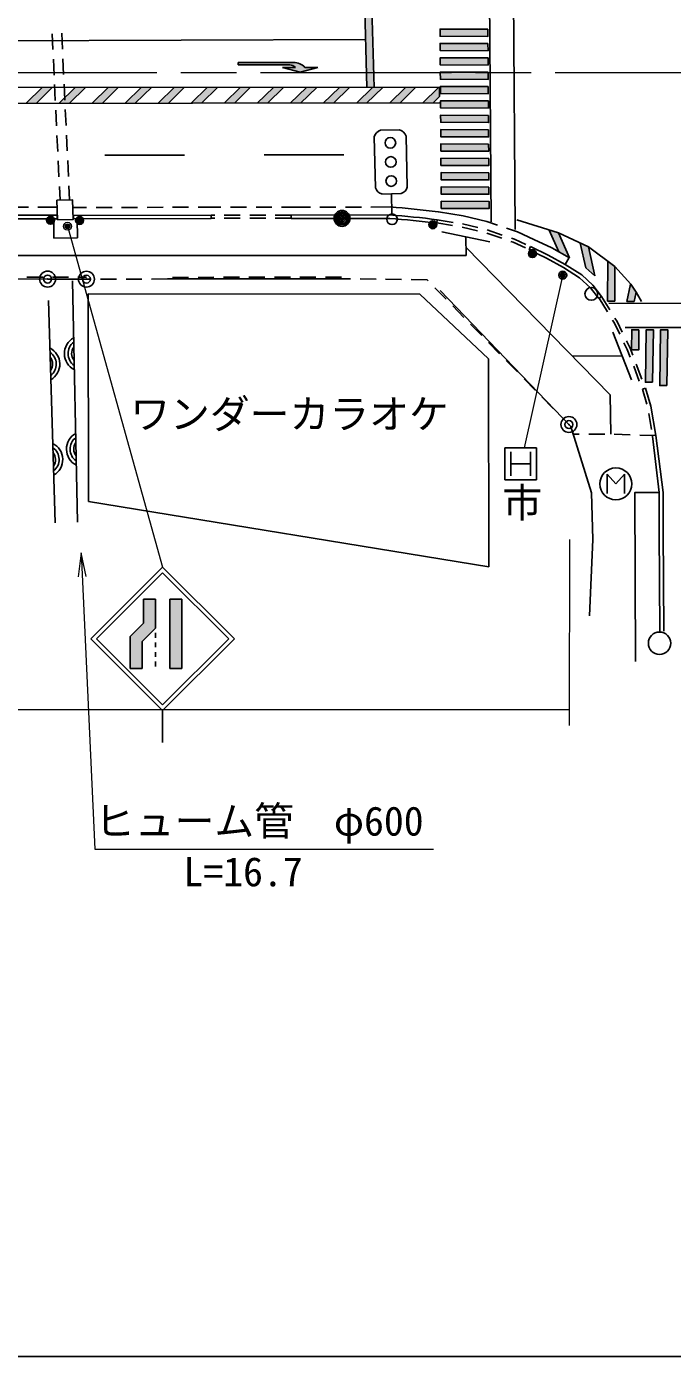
# Model space of a CAD drawing. Units: millimetres at full size, sheet at 1:1000; details may follow other scales. Extents: x 40000 to 680000, y 20000 to 380000.
# Drawn here: x 483453 to 523992, y 205000 to 288506 of the extents above; entities that cross this region are included whole.
import ezdxf
from ezdxf.enums import TextEntityAlignment as Align

# ---------------------------------------------------------------- set-up
doc = ezdxf.new("R2010")
doc.units = ezdxf.units.MM
doc.header["$LTSCALE"] = 1000
doc.header["$PDMODE"] = 32
doc.header["$PDSIZE"] = 500
doc.linetypes.add('CHAIN', pattern=[18.5, 12, -1.5, 3.5, -1.5])
for name, color, linetype, lineweight in [('M-BGD', 7, 'Continuous', 25), ('M-BGD-EXST', 7, 'Continuous', 25), ('M-BMK', 2, 'CHAIN', 13), ('M-BMK-HTXT', 7, 'Continuous', 13), ('M-STR-HTXT', 7, 'Continuous', 13), ('M-STR-STRC', 7, 'Continuous', 25), ('M-TTL-BAND', 7, 'Continuous', 25)]:
    doc.layers.add(name, color=color, linetype=linetype, lineweight=lineweight)
doc.styles.add('ＭＳ ゴシック', font='')
doc.styles.get('ＭＳ ゴシック').set_extended_font_data('MS Gothic')

# ---------------------------------------------------------------- blocks, each defined once
blk = doc.blocks.new('open_arrow')
at = {"color": 0, "linetype": 'Continuous', "lineweight": -2}
blk.add_lwpolyline([(7.5, 1.25), (0, 0), (7.5, -1.25)], dxfattribs=at)

msp = doc.modelspace()

# ---------------------------------------------------------------- hatches: boundary and pattern name
at = {"layer": 'M-STR-STRC'}
for points in [[(505162, 284689), (505267, 284689), (505006, 294080), (504556, 294067), (504642, 290974), (504816, 284690)], [(512412, 287891), (512409, 288341), (509406, 288352), (509409, 287902)], [(512418, 286990), (512415, 287440), (509412, 287451), (509415, 287001)], [(512424, 286089), (512421, 286539), (509418, 286549), (509421, 286099)], [(501725, 285947), (500925, 285947, 0.20151), (500211, 286247), (496725, 286245), (496725, 286095), (499968, 286097, -0.20151), (500325, 285947), (499525, 285946), (500626, 285647)], [(512430, 285188), (512427, 285638), (509424, 285648), (509427, 285198)], [(485089, 284698), (484446, 284698), (483409, 283682), (484053, 283683)], [(485484, 283684), (486518, 284697), (487161, 284697), (486127, 283685)], [(489232, 284696), (488589, 284696), (487558, 283686), (488202, 283687)], [(490277, 283689), (491304, 284695), (490661, 284695), (489633, 283689)], [(493375, 284694), (492732, 284694), (491707, 283691), (492351, 283691)], [(495447, 284693), (494804, 284694), (493782, 283693), (494426, 283693)], [(497518, 284693), (496876, 284693), (495857, 283695), (496500, 283696)], [(499590, 284692), (498947, 284692), (497931, 283697), (498575, 283698)], [(500650, 283700), (501662, 284691), (501019, 284691), (500006, 283699)], [(502724, 283702), (503733, 284690), (503090, 284690), (502080, 283701)], [(505805, 284689), (505267, 284689), (505162, 284689), (504155, 283703), (504799, 283704)], [(507876, 284688), (507233, 284689), (506230, 283706), (506873, 283706)], [(509372, 284124), (509363, 284688), (509305, 284688), (508304, 283708), (508948, 283708)], [(512436, 284287), (512433, 284737), (509431, 284747), (509434, 284297)], [(512443, 283386), (512440, 283836), (509437, 283846), (509440, 283396)], [(512449, 282484), (512446, 282934), (509443, 282945), (509446, 282495)], [(512455, 281583), (512452, 282033), (509449, 282044), (509452, 281594)], [(512461, 280682), (512458, 281132), (509455, 281143), (509458, 280693)], [(512467, 279781), (512464, 280231), (509461, 280241), (509464, 279791)], [(512473, 278880), (512470, 279330), (509467, 279340), (509470, 278890)], [(512479, 277979), (512476, 278429), (509473, 278439), (509476, 277989)], [(512485, 277078), (512482, 277528), (509479, 277538), (509482, 277088)], [(517515, 273999), (517526, 273992), (516838, 275550), (516267, 275729), (516873, 274357)], [(519121, 272859), (518722, 274672), (518208, 274911), (518553, 273348)], [(520376, 271259), (520383, 273450), (519934, 273780), (519926, 271266)], [(521600, 271241), (521721, 271830), (521374, 272324), (521365, 272334), (521142, 271248)], [(521876, 268203), (521895, 269467), (521445, 269467), (521426, 268203)], [(522748, 266172), (522798, 269466), (522348, 269466), (522298, 266173)], [(523648, 265963), (523700, 269465), (523250, 269466), (523198, 265964)], [(490784, 251043), (490784, 252554), (491534, 252554), (491534, 251232), (491534, 251032), (491534, 250732), (490701, 249899), (490701, 248191), (489951, 248191), (489951, 250210)], [(492451, 252554), (493201, 252554), (493201, 248191), (492451, 248191)]]:
    msp.add_hatch(color=256, dxfattribs=at).paths.add_polyline_path(points)

# ---------------------------------------------------------------- linework, layer by layer
at = {"layer": 'M-BGD'}
for p, q in [((485057, 288062), (485104, 287063)), ((485656, 288091), (485703, 287092)), ((485132, 286464), (485179, 285465)), ((485732, 286492), (485779, 285493)), ((485208, 284865), (485255, 283866)), ((485807, 284894), (485854, 283895)), ((485283, 283267), (485330, 282268)), ((485882, 283296), (485929, 282297)), ((485358, 281669), (485405, 280670)), ((485958, 281698), (486005, 280699)), ((485434, 280071), (485481, 279072)), ((486033, 280099), (486080, 279101)), ((485509, 278472), (485550, 277603)), ((486108, 278501), (486150, 277618)), ((485376, 276663), (480754, 276665)), ((485376, 276443), (480754, 276445)), ((483565, 277164), (482565, 277164)), ((485376, 277163), (484165, 277164)), ((485172, 275223), (485157, 276443)), ((485376, 276663), (485376, 276443)), ((487220, 277147), (486395, 277145)), ((495047, 276667), (486396, 276645)), ((486396, 276645), (486397, 276425)), ((495047, 276447), (486397, 276425)), ((486650, 275241), (486636, 276425)), ((488820, 277151), (487820, 277148)), ((490420, 277155), (489420, 277152)), ((492020, 277159), (491020, 277156)), ((493620, 277163), (492620, 277161)), ((495045, 277167), (494220, 277165)), ((495655, 277167), (495046, 277167)), ((495047, 276667), (495047, 276447)), ((495265, 276667), (495047, 276667)), ((495265, 276467), (495047, 276467)), ((496865, 276667), (495865, 276667)), ((496865, 276467), (495865, 276467)), ((497255, 277167), (496255, 277167)), ((498465, 276667), (497465, 276667)), ((498465, 276467), (497465, 276467)), ((498855, 277168), (497855, 277167)), ((500065, 276668), (499065, 276668)), ((500065, 276468), (499065, 276468)), ((500064, 277168), (499455, 277168)), ((500064, 277168), (501269, 277170)), ((500065, 276668), (506255, 276678)), ((500065, 276668), (500065, 276448)), ((500065, 276448), (506247, 276458)), ((501869, 277171), (502869, 277172)), ((503469, 277173), (504469, 277175)), ((505069, 277176), (506273, 277178)), ((509316, 276870), (510860, 276615)), ((510860, 276615), (512345, 276269)), ((509235, 276377), (509207, 276159)), ((509209, 276178), (510196, 276015)), ((509235, 276377), (510221, 276214)), ((509523, 275612), (512528, 274999)), ((510787, 275913), (511761, 275686)), ((510813, 276113), (511786, 275886)), ((512345, 276269), (513018, 276042)), ((512366, 275734), (513314, 275415)), ((513586, 275851), (514259, 275624)), ((514259, 275624), (515298, 275146)), ((486650, 275241), (485172, 275223)), ((512340, 275532), (513288, 275212)), ((513856, 275021), (514000, 274972)), ((513883, 275223), (514074, 275158)), ((514000, 274972), (514771, 274618)), ((514074, 275158), (514799, 274825)), ((515298, 275146), (515304, 275143)), ((515304, 275143), (516425, 274608)), ((515089, 274691), (514994, 274493)), ((516425, 274608), (517526, 273992)), ((517515, 273999), (517271, 273562)), ((483473, 272772), (484473, 272771)), ((485073, 272771), (486073, 272769)), ((486328, 272544), (486653, 257384)), ((486673, 272768), (487211, 272767)), ((487496, 272647), (487211, 272647)), ((489096, 272651), (488096, 272649)), ((490696, 272654), (489696, 272652)), ((492296, 272658), (491296, 272655)), ((503213, 272675), (492296, 272658)), ((493613, 272760), (492613, 272758)), ((495213, 272762), (494213, 272761)), ((496813, 272765), (495813, 272763)), ((498413, 272768), (497413, 272766)), ((500013, 272770), (499013, 272768)), ((501613, 272773), (500613, 272771)), ((503213, 272775), (502213, 272774)), ((503791, 272668), (503213, 272675)), ((505391, 272650), (504391, 272661)), ((506991, 272631), (505991, 272642)), ((508590, 272612), (507591, 272623)), ((508666, 272534), (508590, 272612)), ((509786, 271391), (509086, 272106)), ((519546, 271567), (519373, 271432)), ((519388, 271443), (519911, 270591)), ((519546, 271567), (520070, 270715)), ((485241, 257354), (484820, 271306)), ((510906, 270248), (510206, 270963)), ((512025, 269105), (511326, 269820)), ((520225, 270080), (520348, 269881)), ((520348, 269881), (520686, 269193)), ((520384, 270204), (520523, 269978)), ((520523, 269978), (520848, 269319)), ((520246, 269322), (521425, 266331)), ((513145, 267962), (512445, 268677)), ((520952, 268655), (521162, 268228)), ((521113, 268780), (521346, 268308)), ((521162, 268228), (521348, 267738)), ((521346, 268308), (521514, 267866)), ((514265, 266819), (513565, 267534)), ((517714, 267810), (520837, 267822)), ((521727, 267305), (522083, 266370)), ((515384, 265676), (514684, 266391)), ((521562, 267178), (521917, 266243)), ((522107, 265745), (522395, 264788)), ((522299, 265803), (522112, 265732)), ((522296, 265809), (522299, 265803)), ((516504, 264533), (515804, 265248)), ((517624, 263390), (516924, 264105)), ((522515, 264201), (522679, 263214)), ((517759, 262915), (517624, 263390)), ((518147, 262915), (517759, 262915)), ((519747, 262912), (518747, 262914)), ((521347, 262875), (520347, 262904)), ((522946, 262829), (521946, 262858)), ((522946, 262829), (523411, 259257)), ((513469, 260052), (513469, 262052)), ((513469, 262052), (515469, 262052)), ((513844, 261802), (513844, 260302)), ((515094, 261802), (515094, 260302)), ((515469, 262052), (515469, 260052)), ((513844, 261052), (515094, 261052)), ((515469, 260052), (513469, 260052)), ((487328, 258681), (512467, 254589))]:
    msp.add_line(p, q, dxfattribs=at)
msp.add_lwpolyline([(485389, 276363), (485358, 277598), (486342, 277623), (486374, 276388)], close=True, dxfattribs=at)
for points in [[(387084, 274122), (511043, 274134), (511024, 275306)], [(511034, 274649), (520089, 265378), (520119, 262906)], [(514994, 274493), (516094, 273968), (517164, 273370)], [(515089, 274691), (516195, 274163), (517271, 273562)], [(517154, 273376), (518167, 272740), (518842, 272112), (519373, 271432)], [(517271, 273562), (518301, 272915), (519005, 272261), (519546, 271567)], [(456273, 272659), (484772, 272651), (487211, 272647)], [(487328, 258681), (487327, 271722), (508138, 271707)], [(518922, 259238), (517624, 263390), (509420, 271937)], [(522299, 265803), (522641, 264662), (522946, 262829)], [(522749, 262796), (523161, 259259), (523169, 256870), (523196, 250538)], [(518791, 251513), (519003, 256296), (518922, 259238)], [(523161, 259259), (521631, 259245), (521679, 248645)], [(523411, 259257), (523419, 256871), (523446, 250539)]]:
    msp.add_lwpolyline(points, dxfattribs=at)
for centre, radius in [((503254, 276463), 500), ((503254, 276463), 409), ((503254, 276463), 318), ((503254, 276463), 227), ((503254, 276463), 136), ((503254, 276463), 45.5), ((484772, 272651), 500), ((487211, 272647), 500), ((517498, 263518), 500), ((523185, 249784), 700)]:
    msp.add_circle(centre, radius, dxfattribs=at)
for centre, radius, start, end in [((501954, 219222), 57397, 82.74016, 85.71012), ((501954, 219222), 57617, 82.74016, 85.7185), ((501954, 219222), 58117, 82.74016, 85.73737), ((486959, 267975), 1133, 119.29867, 243.1537), ((484407, 267312), 1133, 299.80172, 63.65675), ((484407, 267312), 907, 307.76112, 55.69736), ((486959, 267975), 907, 127.25807, 235.19431), ((486959, 267975), 680, 142.88344, 219.56894), ((484407, 267312), 680, 323.38649, 40.07199), ((484588, 261315), 1133, 299.80172, 63.65675), ((487088, 261976), 1133, 119.29867, 243.1537), ((487088, 261976), 907, 127.25807, 235.19431), ((487088, 261976), 680, 142.88344, 219.56894), ((484588, 261315), 907, 307.76112, 55.69736), ((484588, 261315), 680, 323.38649, 40.07199)]:
    msp.add_arc(centre, radius, start, end, dxfattribs=at)
for p in [(484772, 272651), (487211, 272647), (517498, 263518)]:
    msp.add_point(p, dxfattribs=at)
at = {"layer": 'M-BGD-EXST'}
for p, q in [((519894, 259191), (519894, 260391)), ((519894, 260391), (520444, 259791)), ((520444, 259791), (520994, 260391)), ((520994, 260391), (520994, 259191))]:
    msp.add_line(p, q, dxfattribs=at)
msp.add_circle((520444, 259791), 1000, dxfattribs=at)
at = {"layer": 'M-BMK'}
msp.add_line((350133, 285651), (570219, 285618), dxfattribs=at)
at = {"layer": 'M-STR-HTXT'}
for p, q in [((486062, 275824), (491993, 254555)), ((517073, 272752), (514690, 262046)), ((517524, 256296), (517522, 244626)), ((384529, 245646), (517522, 245626))]:
    msp.add_line(p, q, dxfattribs=at)
msp.add_lwpolyline([(486873, 255454), (487739, 236854), (508989, 236854)], dxfattribs=at)
for radius in [150, 120, 90, 60, 30, 20]:
    msp.add_circle((486021, 275969), radius, dxfattribs=at)
msp.add_point((486021, 275969), dxfattribs=at)
at = {"layer": 'M-STR-STRC'}
for p, q in [((514118, 275756), (513975, 296777)), ((512620, 276239), (512474, 295957)), ((504556, 294067), (504817, 284677)), ((505006, 294080), (505267, 284689)), ((478351, 287593), (504724, 287704)), ((500211, 286247), (496725, 286245)), ((496725, 286095), (496725, 286245)), ((499968, 286097), (496725, 286095)), ((500325, 285947), (499525, 285946)), ((499525, 285946), (500626, 285647)), ((500626, 285647), (501725, 285947)), ((501725, 285947), (500925, 285947)), ((483409, 283682), (484446, 284698)), ((484053, 283683), (485089, 284698)), ((485484, 283684), (486518, 284697)), ((486127, 283685), (487161, 284697)), ((487558, 283686), (488589, 284696)), ((488202, 283687), (489232, 284696)), ((489633, 283689), (490661, 284695)), ((490277, 283689), (491304, 284695)), ((491707, 283691), (492732, 284694)), ((492351, 283691), (493375, 284694)), ((493782, 283693), (494804, 284694)), ((494426, 283693), (495447, 284693)), ((495857, 283695), (496876, 284693)), ((496500, 283696), (497518, 284693)), ((497931, 283697), (498947, 284692)), ((498575, 283698), (499590, 284692)), ((500006, 283699), (501019, 284691)), ((500650, 283700), (501662, 284691)), ((502080, 283701), (503090, 284690)), ((502724, 283702), (503733, 284690)), ((504155, 283703), (505162, 284689)), ((504799, 283704), (505805, 284689)), ((506230, 283706), (507233, 284689)), ((506873, 283706), (507876, 284688)), ((508304, 283708), (509305, 284688)), ((508948, 283708), (509372, 284124)), ((509363, 284688), (509372, 284124)), ((505351, 278385), (505279, 281584)), ((506870, 282020), (505670, 281993)), ((507279, 281629), (507350, 278429)), ((488357, 280435), (493357, 280441)), ((498357, 280446), (503363, 280451)), ((506959, 278021), (505760, 277994)), ((506359, 278007), (506388, 276741)), ((516873, 274357), (516267, 275729)), ((517526, 273992), (516838, 275550)), ((518553, 273348), (518208, 274911)), ((519121, 272859), (518722, 274672)), ((519121, 272859), (518553, 273348)), ((519926, 271266), (519934, 273780)), ((520376, 271259), (520383, 273450)), ((521142, 271248), (521365, 272334)), ((521600, 271241), (521721, 271830)), ((520376, 271259), (519926, 271266)), ((520000, 271133), (537324, 271072)), ((521600, 271241), (521142, 271248)), ((521020, 269612), (536461, 269578)), ((487493, 250055), (491993, 254555)), ((487847, 250055), (491993, 254201)), ((496494, 250054), (491993, 254555)), ((496140, 250054), (491993, 254201)), ((490784, 252554), (490784, 251043)), ((490784, 252554), (491534, 252554)), ((491534, 252554), (491534, 251232)), ((492451, 252554), (492451, 248191)), ((492451, 252554), (493201, 252554)), ((493201, 252554), (493201, 248191)), ((489951, 250210), (490784, 251043)), ((490701, 249899), (491534, 250732)), ((491534, 251232), (491534, 251032)), ((491534, 251032), (491534, 250732)), ((487493, 250055), (491993, 245554)), ((487847, 250055), (491993, 245908)), ((489951, 250210), (489951, 248191)), ((490701, 249899), (490701, 248191)), ((491534, 250432), (491534, 250132)), ((491534, 249832), (491534, 249532)), ((491993, 245908), (496140, 250054)), ((491994, 245554), (496494, 250054)), ((491534, 249232), (491534, 248932)), ((489951, 248191), (490701, 248191)), ((491534, 248632), (491534, 248332)), ((492451, 248191), (493201, 248191)), ((491993, 245554), (491993, 243554))]:
    msp.add_line(p, q, dxfattribs=at)
for points in [[(512409, 288341), (509406, 288352), (509409, 287902), (512412, 287891)], [(512415, 287440), (509412, 287451), (509415, 287001), (512418, 286990)], [(512421, 286539), (509418, 286549), (509421, 286099), (512424, 286089)], [(512427, 285638), (509424, 285648), (509427, 285198), (512430, 285188)], [(512433, 284737), (509431, 284747), (509434, 284297), (512436, 284287)], [(512440, 283836), (509437, 283846), (509440, 283396), (512443, 283386)], [(512446, 282934), (509443, 282945), (509446, 282495), (512449, 282484)], [(512452, 282033), (509449, 282044), (509452, 281594), (512455, 281583)], [(512458, 281132), (509455, 281143), (509458, 280693), (512461, 280682)], [(512464, 280231), (509461, 280241), (509464, 279791), (512467, 279781)], [(512470, 279330), (509467, 279340), (509470, 278890), (512473, 278880)], [(512476, 278429), (509473, 278439), (509476, 277989), (512479, 277979)], [(509479, 277538), (509482, 277088), (512485, 277078), (512482, 277528)], [(521895, 269467), (521445, 269467), (521426, 268203), (521876, 268203)], [(522748, 266172), (522798, 269466), (522348, 269466), (522298, 266173)], [(523648, 265963), (523700, 269465), (523250, 269466), (523198, 265964)]]:
    msp.add_lwpolyline(points, close=True, dxfattribs=at)
for points in [[(509363, 284688), (477223, 284701), (473334, 285108), (469420, 285425), (465602, 285808), (450035, 287345), (445821, 287440), (443667, 287416), (388763, 286211)], [(388753, 285191), (478348, 283677), (509379, 283709)], [(522059, 271246), (521721, 271830), (521374, 272324), (520383, 273450), (518722, 274672), (516838, 275550), (514235, 276365)], [(512467, 254589), (512439, 267643), (508138, 271707)]]:
    msp.add_lwpolyline(points, dxfattribs=at)
for centre, radius in [((506288, 281206), 333), ((506315, 280007), 333), ((506342, 278807), 333), ((484956, 276343), 250), ((484956, 276343), 204), ((484956, 276343), 159), ((484956, 276343), 114), ((484956, 276343), 68.2), ((486778, 276330), 250), ((486778, 276330), 204), ((486778, 276330), 159), ((486778, 276330), 114), ((506395, 276408), 333), ((484956, 276343), 22.7), ((486778, 276330), 68.2), ((486778, 276330), 22.7), ((508954, 276062), 250), ((508954, 276062), 204), ((508954, 276062), 159), ((508954, 276062), 114), ((508954, 276062), 68.2), ((508954, 276062), 22.7), ((515209, 274250), 250), ((515209, 274250), 204), ((515209, 274250), 159), ((515209, 274250), 114), ((515209, 274250), 68.2), ((515209, 274250), 22.7), ((517106, 272898), 150), ((517106, 272898), 120), ((517106, 272898), 90), ((517106, 272898), 60), ((517106, 272898), 30), ((517106, 272898), 20), ((518903, 271723), 400)]:
    msp.add_circle(centre, radius, dxfattribs=at)
for centre, radius, start, end in [((499969, 285597), 500, 44.45319, 90.02619), ((500212, 285247), 1000, 44.45319, 90.02619), ((505856, 281424), 598, 108.05747, 164.49932), ((506661, 281392), 662, 20.98237, 71.57442), ((505885, 278534), 554, 195.59193, 256.96486), ((506793, 278571), 575, 286.8099, 345.74689)]:
    msp.add_arc(centre, radius, start, end, dxfattribs=at)
msp.add_point((517106, 272898), dxfattribs=at)
at = {"layer": 'M-TTL-BAND'}
msp.add_line((40000, 205000), (579000, 205000), dxfattribs=at)

# ---------------------------------------------------------------- block references
at = {"layer": 'M-STR-HTXT', "xscale": 200, "yscale": 200, "rotation": 272.7}
msp.add_blockref('open_arrow', (486873, 255454), dxfattribs=at)

# ---------------------------------------------------------------- texts
at = {"layer": 'M-BMK-HTXT', "style": 'ＭＳ ゴシック'}
msp.add_text('ワンダーカラオケ', height=1833, dxfattribs=at).set_placement((489957, 262715), align=Align.BOTTOM_LEFT)
at = {"layer": 'M-STR-HTXT', "style": 'ＭＳ ゴシック'}
for s, p in [('市', (513321, 257147)), ('ヒューム管\u3000φ600', (487739, 237154))]:
    msp.add_text(s, height=1833, dxfattribs=at).set_placement(p, align=Align.BOTTOM_LEFT)
msp.add_text('L=16.7', height=1833, dxfattribs=at).set_placement((493302, 236354), align=Align.TOP_LEFT)

doc.saveas('drawing.dxf')
